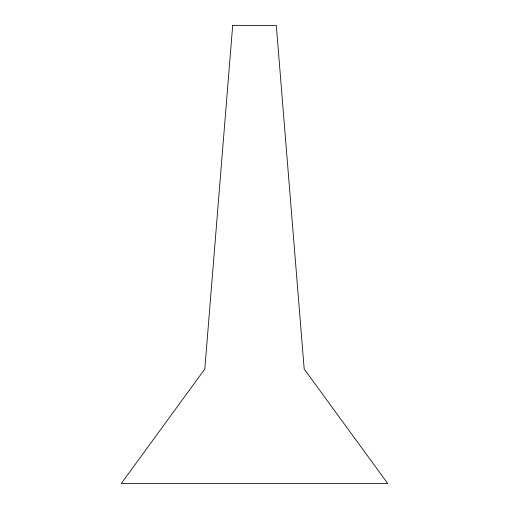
<?xml version="1.0" encoding="UTF-8"?>
<svg xmlns="http://www.w3.org/2000/svg" width="509" height="509" viewBox="0 0 509 509"><rect width="100%" height="100%" fill="white"/><g stroke="black" fill="none" stroke-linecap="round" stroke-linejoin="round"><path stroke-width="0.76" d="M232.683 25.45L204.815 369.025L121.25 483.55L387.75 483.55L304.185 369.025L276.317 25.45L232.683 25.45"/></g></svg>
